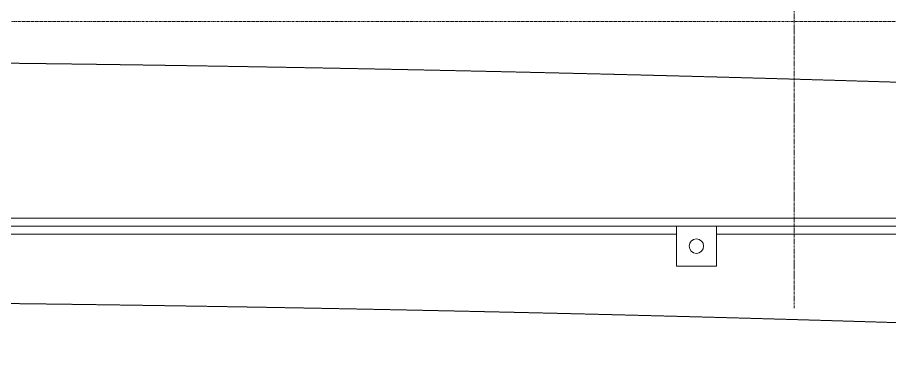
# Model space of a CAD drawing. Header units: inches. Extents: x 22 to 382261, y 22 to 371281.
# Drawn here: x 140857 to 146299, y 238210 to 240308 of the extents above; entities that cross this region are included whole.
import ezdxf

# ---------------------------------------------------------------- set-up
doc = ezdxf.new("R2010")
doc.units = ezdxf.units.IN
doc.header["$MEASUREMENT"] = 0
for name, pattern in [('_Grundgrenze_', [9, 4, -1, 1, -1, 1, -1]), ('Grid Line 1_2_', [22.225, 12.7, -3.175, 3.175, -3.175]), ('Hidden 1_8_', [4.7625, 3.175, -1.5875])]:
    doc.linetypes.add(name, pattern=pattern)
for name, color, linetype, lineweight in [('A-ANNO-SYMB', 150, 'Continuous', 9), ('A-DETL-HDLN', 90, 'Hidden 1_8_', 9), ('Q-CASE', 31, 'Continuous', 9), ('S-GRID', 1, 'Continuous', 9)]:
    doc.layers.add(name, color=color, linetype=linetype, lineweight=lineweight)

# ---------------------------------------------------------------- blocks, each defined once
blk = doc.blocks.new('Casework 1 - Casework 1-382926-01-Ground floor DIMENSION PLAN')
at = {"layer": 'Q-CASE'}
for p, q in [((20704.6, -8841.8), (-14547.8, -8841.8)), ((6781.2, -8891.9), (11031.2, -8891.9)), ((11031.2, -8891.8), (11031.2, -9141.8)), ((11281.2, -8891.8), (11031.2, -8891.8)), ((11281.2, -9141.8), (11281.2, -8891.8)), ((11281.2, -8891.9), (15531.2, -8891.9)), ((11031.2, -8941.8), (6781.2, -8941.8)), ((15531.2, -8941.8), (11281.2, -8941.8)), ((11031.2, -9141.8), (11281.2, -9141.8))]:
    blk.add_line(p, q, dxfattribs=at)
at = {"layer": 'Q-CASE', "lineweight": 18}
for start, end in [(0, 180), (180, 0)]:
    blk.add_arc((11156.2, -9016.8), 45, start, end, dxfattribs=at)

msp = doc.modelspace()

# ---------------------------------------------------------------- linework, layer by layer
at = {"layer": 'A-ANNO-SYMB', "linetype": '_Grundgrenze_'}
msp.add_line((121256.9, 240282), (156414.3, 240282), dxfattribs=at)
at = {"layer": 'A-DETL-HDLN'}
for radius, start in [(292819.3, 87.234403), (291319.3, 87.259142)]:
    msp.add_arc((137307.4, -52776.1), radius, start, 90.740858, dxfattribs=at)
at = {"layer": 'S-GRID', "linetype": 'Grid Line 1_2_'}
msp.add_line((145703.8, 238493.9), (145703.8, 261912.7), dxfattribs=at)

# ---------------------------------------------------------------- block references
at = {"layer": 'Q-CASE'}
msp.add_blockref('Casework 1 - Casework 1-382926-01-Ground floor DIMENSION PLAN', (133937.6, 247897.3), dxfattribs=at)

doc.saveas('drawing.dxf')
